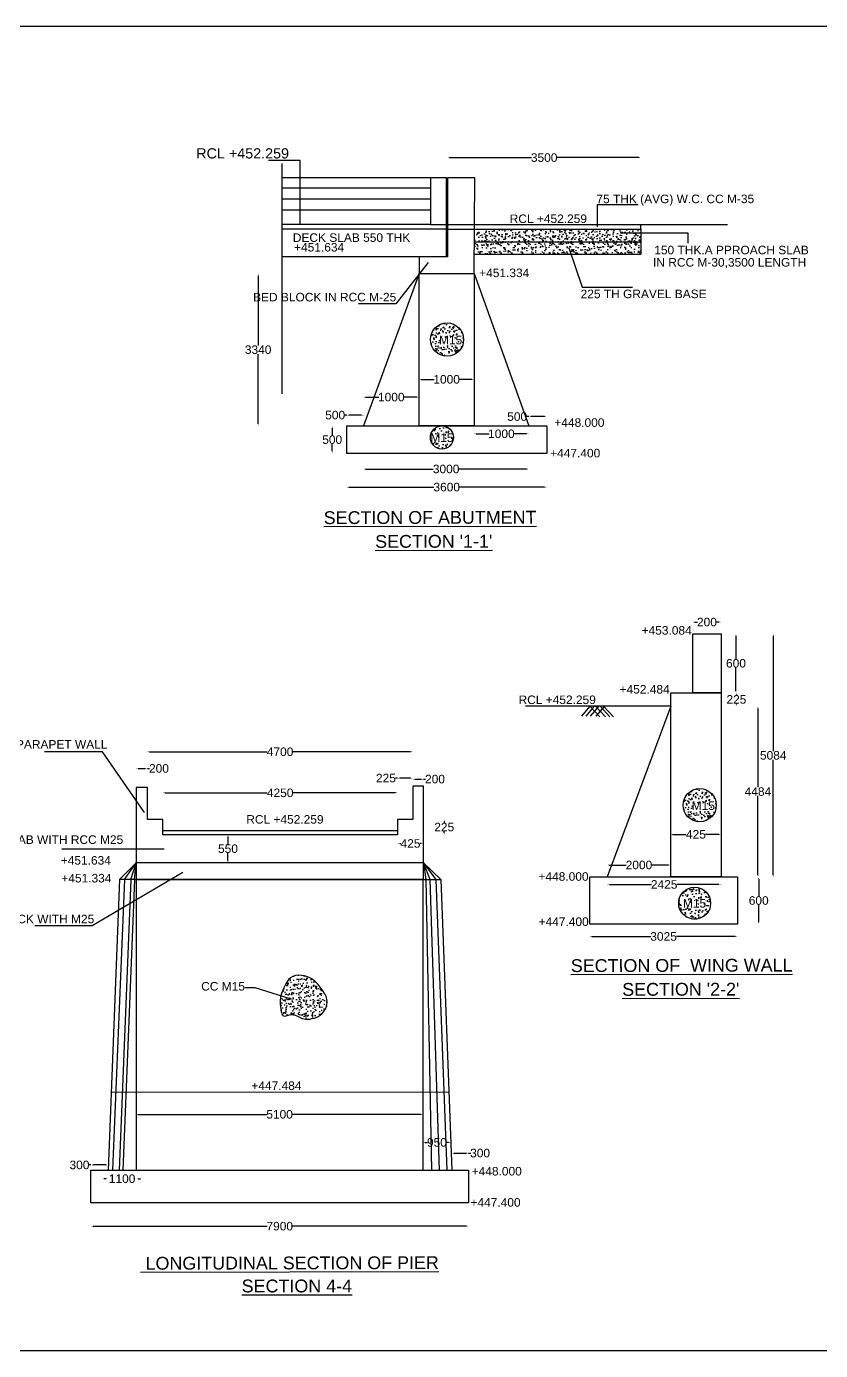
# Model space of a CAD drawing. Header units: inches. Extents: x 356040 to 382049, y -172758 to -157251.
# Drawn here: x 364953 to 374250, y -172758 to -157251 of the extents above; entities that cross this region are included whole.
import ezdxf

# ---------------------------------------------------------------- set-up
doc = ezdxf.new("R2010")
doc.units = ezdxf.units.IN
doc.header["$MEASUREMENT"] = 0
for name, color, linetype in [('DIMENSION', 7, 'Continuous'), ('DRAWING', 7, 'Continuous'), ('TEXT', 7, 'Continuous')]:
    doc.layers.add(name, color=color, linetype=linetype)
doc.styles.get("Standard").update_dxf_attribs({"font": 'arial.ttf'})
doc.dimstyles.new('ST100', dxfattribs={"dimtxt": 100, "dimasz": 25, "dimexe": 0, "dimexo": 300, "dimgap": 0.09, "dimtad": 0, "dimtih": 1, "dimtoh": 1, "dimdec": 0, "dimzin": 0, "dimdsep": 46, "dimtxsty": 'Standard', "dimcen": 0, "dimse1": 1, "dimse2": 1, "dimadec": 0, "dimazin": 0, "dimtfac": 1, "dimtdec": 0, "dimtofl": 0, "dimtmove": 0, "dimatfit": 3, "dimfxl": 2000, "dimtolj": 1, "dimtzin": 0, "dimarcsym": 0})

# ---------------------------------------------------------------- blocks, each defined once
blk = doc.blocks.new('*D50')
at = {"layer": 'Defpoints', "color": 0, "ltscale": 0.4, "transparency": 16777216}
for p in [(372146, -158787), (369882, -159024), (372146, -159569)]:
    blk.add_point(p, dxfattribs=at)
at = {"layer": 'DIMENSION', "color": 0, "lineweight": -2, "ltscale": 0.4, "transparency": 16777216}
for p, q in [((369907, -158787), (370865, -158787)), ((372121, -158787), (371163, -158787))]:
    blk.add_line(p, q, dxfattribs=at)
at = {"layer": 'DIMENSION', "color": 0, "ltscale": 0.4, "transparency": 16777216}
for points in [[(369907, -158783), (369907, -158791), (369882, -158787)], [(372121, -158783), (372121, -158791), (372146, -158787)]]:
    blk.add_solid(points, dxfattribs=at)
at = {"layer": 'DIMENSION', "color": 0, "ltscale": 0.4, "transparency": 16777216, "insert": (371014, -158787), "char_height": 100, "attachment_point": 5}
blk.add_mtext('\\A1;3500', dxfattribs=at)
blk = doc.blocks.new('*D51')
at = {"layer": 'Defpoints', "color": 0, "ltscale": 0.4, "transparency": 16777216}
for p in [(369550, -161384), (370194, -161384), (370194, -161384)]:
    blk.add_point(p, dxfattribs=at)
at = {"layer": 'DIMENSION', "color": 0, "lineweight": -2, "ltscale": 0.4, "transparency": 16777216}
for p, q in [((369574, -161384), (369727, -161384)), ((370168, -161384), (370016, -161384))]:
    blk.add_line(p, q, dxfattribs=at)
at = {"layer": 'DIMENSION', "color": 0, "ltscale": 0.4, "transparency": 16777216}
for points in [[(369574, -161380), (369574, -161388), (369550, -161384)], [(370168, -161380), (370168, -161388), (370194, -161384)]]:
    blk.add_solid(points, dxfattribs=at)
at = {"layer": 'DIMENSION', "color": 0, "ltscale": 0.4, "transparency": 16777216, "insert": (369872, -161384), "char_height": 100, "attachment_point": 5}
blk.add_mtext('\\A1;1000', dxfattribs=at)
blk = doc.blocks.new('*D52')
at = {"layer": 'Defpoints', "color": 0, "ltscale": 0.4, "transparency": 16777216}
for p in [(368898, -161592), (368898, -161930), (369550, -161930)]:
    blk.add_point(p, dxfattribs=at)
at = {"layer": 'DIMENSION', "color": 0, "lineweight": -2, "ltscale": 0.4, "transparency": 16777216}
for p, q in [((368923, -161592), (369079, -161592)), ((369524, -161592), (369368, -161592))]:
    blk.add_line(p, q, dxfattribs=at)
at = {"layer": 'DIMENSION', "color": 0, "ltscale": 0.4, "transparency": 16777216}
for points in [[(368923, -161588), (368923, -161596), (368898, -161592)], [(369524, -161588), (369524, -161596), (369550, -161592)]]:
    blk.add_solid(points, dxfattribs=at)
at = {"layer": 'DIMENSION', "color": 0, "ltscale": 0.4, "transparency": 16777216, "insert": (369224, -161592), "char_height": 100, "attachment_point": 5}
blk.add_mtext('\\A1;1000', dxfattribs=at)
blk = doc.blocks.new('*D53')
at = {"layer": 'Defpoints', "color": 0, "ltscale": 0.4, "transparency": 16777216}
for p in [(370194, -161930), (370833, -161930), (370833, -162022)]:
    blk.add_point(p, dxfattribs=at)
at = {"layer": 'DIMENSION', "color": 0, "lineweight": -2, "ltscale": 0.4, "transparency": 16777216}
for p, q in [((370218, -162022), (370369, -162022)), ((370808, -162022), (370658, -162022))]:
    blk.add_line(p, q, dxfattribs=at)
at = {"layer": 'DIMENSION', "color": 0, "ltscale": 0.4, "transparency": 16777216}
for points in [[(370218, -162017), (370218, -162026), (370194, -162022)], [(370808, -162017), (370808, -162026), (370833, -162022)]]:
    blk.add_solid(points, dxfattribs=at)
at = {"layer": 'DIMENSION', "color": 0, "ltscale": 0.4, "transparency": 16777216, "insert": (370513, -162022), "char_height": 100, "attachment_point": 5}
blk.add_mtext('\\A1;1000', dxfattribs=at)
blk = doc.blocks.new('*D54')
at = {"layer": 'Defpoints', "color": 0, "ltscale": 0.4, "transparency": 16777216}
for p in [(370833, -161820), (370833, -161930), (371044, -161930)]:
    blk.add_point(p, dxfattribs=at)
at = {"layer": 'DIMENSION', "color": 0, "lineweight": -2, "ltscale": 0.4, "transparency": 16777216}
for p, q in [((370833, -161820), (370808, -161820)), ((371018, -161820), (370858, -161820))]:
    blk.add_line(p, q, dxfattribs=at)
at = {"layer": 'DIMENSION', "color": 0, "ltscale": 0.4, "transparency": 16777216}
for points in [[(370858, -161816), (370858, -161824), (370833, -161820)], [(371018, -161816), (371018, -161824), (371044, -161820)]]:
    blk.add_solid(points, dxfattribs=at)
at = {"layer": 'DIMENSION', "color": 0, "ltscale": 0.4, "transparency": 16777216, "insert": (370698, -161820), "char_height": 100, "attachment_point": 5}
blk.add_mtext('\\A1;500', dxfattribs=at)
blk = doc.blocks.new('*D55')
at = {"layer": 'Defpoints', "color": 0, "ltscale": 0.4, "transparency": 16777216}
for p in [(368702, -161930), (368532, -162252), (368702, -162252)]:
    blk.add_point(p, dxfattribs=at)
at = {"layer": 'DIMENSION', "color": 0, "lineweight": -2, "ltscale": 0.4, "transparency": 16777216}
for p, q in [((368532, -161954), (368532, -162039)), ((368532, -162226), (368532, -162142))]:
    blk.add_line(p, q, dxfattribs=at)
at = {"layer": 'DIMENSION', "color": 0, "ltscale": 0.4, "transparency": 16777216}
for points in [[(368528, -161954), (368536, -161954), (368532, -161930)], [(368528, -162226), (368536, -162226), (368532, -162252)]]:
    blk.add_solid(points, dxfattribs=at)
at = {"layer": 'DIMENSION', "color": 0, "ltscale": 0.4, "transparency": 16777216, "insert": (368532, -162090), "char_height": 100, "attachment_point": 5}
blk.add_mtext('\\A1;500', dxfattribs=at)
blk = doc.blocks.new('*D48')
at = {"layer": 'Defpoints', "color": 0, "ltscale": 0.4, "transparency": 16777216}
for p in [(368898, -161930), (370833, -161930), (370833, -162434)]:
    blk.add_point(p, dxfattribs=at)
at = {"layer": 'DIMENSION', "color": 0, "lineweight": -2, "ltscale": 0.4, "transparency": 16777216}
for p, q in [((368923, -162434), (369716, -162434)), ((370808, -162434), (370015, -162434))]:
    blk.add_line(p, q, dxfattribs=at)
at = {"layer": 'DIMENSION', "color": 0, "ltscale": 0.4, "transparency": 16777216}
for points in [[(368923, -162430), (368923, -162439), (368898, -162434)], [(370808, -162430), (370808, -162439), (370833, -162434)]]:
    blk.add_solid(points, dxfattribs=at)
at = {"layer": 'DIMENSION', "color": 0, "ltscale": 0.4, "transparency": 16777216, "insert": (369866, -162434), "char_height": 100, "attachment_point": 5}
blk.add_mtext('\\A1;3000', dxfattribs=at)
blk = doc.blocks.new('*D56')
at = {"layer": 'Defpoints', "color": 0, "ltscale": 0.4, "transparency": 16777216}
for p in [(368702, -162252), (371044, -162252), (371044, -162646)]:
    blk.add_point(p, dxfattribs=at)
at = {"layer": 'DIMENSION', "color": 0, "lineweight": -2, "ltscale": 0.4, "transparency": 16777216}
for p, q in [((368727, -162646), (369724, -162646)), ((371018, -162646), (370022, -162646))]:
    blk.add_line(p, q, dxfattribs=at)
at = {"layer": 'DIMENSION', "color": 0, "ltscale": 0.4, "transparency": 16777216}
for points in [[(368727, -162642), (368727, -162650), (368702, -162646)], [(371018, -162642), (371018, -162650), (371044, -162646)]]:
    blk.add_solid(points, dxfattribs=at)
at = {"layer": 'DIMENSION', "color": 0, "ltscale": 0.4, "transparency": 16777216, "insert": (369873, -162646), "char_height": 100, "attachment_point": 5}
blk.add_mtext('\\A1;3600', dxfattribs=at)
blk = doc.blocks.new('*D57')
at = {"layer": 'Defpoints', "color": 0, "ltscale": 0.4, "transparency": 16777216}
for p in [(368702, -161803), (368702, -161923), (368901, -161923)]:
    blk.add_point(p, dxfattribs=at)
at = {"layer": 'DIMENSION', "color": 0, "lineweight": -2, "ltscale": 0.4, "transparency": 16777216}
for p, q in [((368702, -161803), (368677, -161803)), ((368876, -161803), (368727, -161803))]:
    blk.add_line(p, q, dxfattribs=at)
at = {"layer": 'DIMENSION', "color": 0, "ltscale": 0.4, "transparency": 16777216}
for points in [[(368727, -161799), (368727, -161807), (368702, -161803)], [(368876, -161799), (368876, -161807), (368901, -161803)]]:
    blk.add_solid(points, dxfattribs=at)
at = {"layer": 'DIMENSION', "color": 0, "ltscale": 0.4, "transparency": 16777216, "insert": (368567, -161803), "char_height": 100, "attachment_point": 5}
blk.add_mtext('\\A1;500', dxfattribs=at)
blk = doc.blocks.new('*D49')
at = {"layer": 'Defpoints', "color": 0, "ltscale": 0.4, "transparency": 16777216}
for p in [(367665, -160145), (369555, -160145), (368702, -161930)]:
    blk.add_point(p, dxfattribs=at)
at = {"layer": 'DIMENSION', "color": 0, "lineweight": -2, "ltscale": 0.4, "transparency": 16777216}
for p, q in [((367665, -160170), (367665, -160986)), ((367665, -161904), (367665, -161088))]:
    blk.add_line(p, q, dxfattribs=at)
at = {"layer": 'DIMENSION', "color": 0, "ltscale": 0.4, "transparency": 16777216}
for points in [[(367661, -160170), (367669, -160170), (367665, -160145)], [(367661, -161904), (367669, -161904), (367665, -161930)]]:
    blk.add_solid(points, dxfattribs=at)
at = {"layer": 'DIMENSION', "color": 0, "ltscale": 0.4, "transparency": 16777216, "insert": (367665, -161037), "char_height": 100, "attachment_point": 5}
blk.add_mtext('\\A1;3340', dxfattribs=at)
blk = doc.blocks.new('*D66')
at = {"layer": 'Defpoints', "color": 0, "ltscale": 0.4, "transparency": 16777216}
for p in [(366368, -165941), (366237, -166163), (366368, -166163)]:
    blk.add_point(p, dxfattribs=at)
at = {"layer": 'DIMENSION', "color": 0, "lineweight": -2, "ltscale": 0.4, "transparency": 16777216}
for p, q in [((366262, -165941), (366343, -165941)), ((366368, -165941), (366393, -165941))]:
    blk.add_line(p, q, dxfattribs=at)
at = {"layer": 'DIMENSION', "color": 0, "ltscale": 0.4, "transparency": 16777216}
for points in [[(366262, -165937), (366262, -165945), (366237, -165941)], [(366343, -165937), (366343, -165945), (366368, -165941)]]:
    blk.add_solid(points, dxfattribs=at)
at = {"layer": 'DIMENSION', "color": 0, "ltscale": 0.4, "transparency": 16777216, "insert": (366504, -165941), "char_height": 100, "attachment_point": 5}
blk.add_mtext('\\A1;200', dxfattribs=at)
blk = doc.blocks.new('*D67')
at = {"layer": 'Defpoints', "color": 0, "ltscale": 0.4, "transparency": 16777216}
for p in [(369298, -166227), (366548, -166540), (369298, -166537)]:
    blk.add_point(p, dxfattribs=at)
at = {"layer": 'DIMENSION', "color": 0, "lineweight": -2, "ltscale": 0.4, "transparency": 16777216}
for p, q in [((366573, -166227), (367771, -166227)), ((369273, -166227), (368074, -166227))]:
    blk.add_line(p, q, dxfattribs=at)
at = {"layer": 'DIMENSION', "color": 0, "ltscale": 0.4, "transparency": 16777216}
for points in [[(366573, -166223), (366573, -166231), (366548, -166227)], [(369273, -166223), (369273, -166231), (369298, -166227)]]:
    blk.add_solid(points, dxfattribs=at)
at = {"layer": 'DIMENSION', "color": 0, "ltscale": 0.4, "transparency": 16777216, "insert": (367923, -166227), "char_height": 100, "attachment_point": 5}
blk.add_mtext('\\A1;4250', dxfattribs=at)
blk = doc.blocks.new('*D68')
at = {"layer": 'Defpoints', "color": 0, "ltscale": 0.4, "transparency": 16777216}
for p in [(369475, -165746), (366368, -166163), (369475, -166163)]:
    blk.add_point(p, dxfattribs=at)
at = {"layer": 'DIMENSION', "color": 0, "lineweight": -2, "ltscale": 0.4, "transparency": 16777216}
for p, q in [((366393, -165746), (367770, -165746)), ((369450, -165746), (368073, -165746))]:
    blk.add_line(p, q, dxfattribs=at)
at = {"layer": 'DIMENSION', "color": 0, "ltscale": 0.4, "transparency": 16777216}
for points in [[(366393, -165742), (366393, -165751), (366368, -165746)], [(369450, -165742), (369450, -165751), (369475, -165746)]]:
    blk.add_solid(points, dxfattribs=at)
at = {"layer": 'DIMENSION', "color": 0, "ltscale": 0.4, "transparency": 16777216, "insert": (367922, -165746), "char_height": 100, "attachment_point": 5}
blk.add_mtext('\\A1;4700', dxfattribs=at)
blk = doc.blocks.new('*D69')
at = {"layer": 'Defpoints', "color": 0, "ltscale": 0.4, "transparency": 16777216}
for p in [(369298, -166054), (369298, -166227), (369475, -166218)]:
    blk.add_point(p, dxfattribs=at)
at = {"layer": 'DIMENSION', "color": 0, "lineweight": -2, "ltscale": 0.4, "transparency": 16777216}
for p, q in [((369298, -166054), (369273, -166054)), ((369450, -166054), (369323, -166054))]:
    blk.add_line(p, q, dxfattribs=at)
at = {"layer": 'DIMENSION', "color": 0, "ltscale": 0.4, "transparency": 16777216}
for points in [[(369323, -166050), (369323, -166058), (369298, -166054)], [(369450, -166050), (369450, -166058), (369475, -166054)]]:
    blk.add_solid(points, dxfattribs=at)
at = {"layer": 'DIMENSION', "color": 0, "ltscale": 0.4, "transparency": 16777216, "insert": (369161, -166054), "char_height": 100, "attachment_point": 5}
blk.add_mtext('\\A1;225', dxfattribs=at)
blk = doc.blocks.new('*D70')
at = {"layer": 'Defpoints', "color": 0, "ltscale": 0.4, "transparency": 16777216}
for p in [(369600, -166066), (369475, -166148), (369600, -166148)]:
    blk.add_point(p, dxfattribs=at)
at = {"layer": 'DIMENSION', "color": 0, "lineweight": -2, "ltscale": 0.4, "transparency": 16777216}
for p, q in [((369500, -166066), (369575, -166066)), ((369600, -166066), (369625, -166066))]:
    blk.add_line(p, q, dxfattribs=at)
at = {"layer": 'DIMENSION', "color": 0, "ltscale": 0.4, "transparency": 16777216}
for points in [[(369500, -166062), (369500, -166071), (369475, -166066)], [(369575, -166062), (369575, -166071), (369600, -166066)]]:
    blk.add_solid(points, dxfattribs=at)
at = {"layer": 'DIMENSION', "color": 0, "ltscale": 0.4, "transparency": 16777216, "insert": (369736, -166066), "char_height": 100, "attachment_point": 5}
blk.add_mtext('\\A1;200', dxfattribs=at)
blk = doc.blocks.new('*D71')
at = {"layer": 'Defpoints', "color": 0, "ltscale": 0.4, "transparency": 16777216}
for p in [(369298, -166718), (369600, -166718), (369600, -166820)]:
    blk.add_point(p, dxfattribs=at)
at = {"layer": 'DIMENSION', "color": 0, "lineweight": -2, "ltscale": 0.4, "transparency": 16777216}
for p, q in [((369323, -166820), (369336, -166820)), ((369575, -166820), (369562, -166820))]:
    blk.add_line(p, q, dxfattribs=at)
at = {"layer": 'DIMENSION', "color": 0, "ltscale": 0.4, "transparency": 16777216}
for points in [[(369323, -166816), (369323, -166824), (369298, -166820)], [(369575, -166816), (369575, -166824), (369600, -166820)]]:
    blk.add_solid(points, dxfattribs=at)
at = {"layer": 'DIMENSION', "color": 0, "ltscale": 0.4, "transparency": 16777216, "insert": (369449, -166820), "char_height": 100, "attachment_point": 5}
blk.add_mtext('\\A1;425', dxfattribs=at)
blk = doc.blocks.new('*D65')
at = {"layer": 'Defpoints', "color": 0, "ltscale": 0.4, "transparency": 16777216}
for p in [(369298, -166537), (369298, -166718), (369844, -166718)]:
    blk.add_point(p, dxfattribs=at)
at = {"layer": 'DIMENSION', "color": 0, "lineweight": -2, "ltscale": 0.4, "transparency": 16777216}
for p, q in [((369844, -166562), (369844, -166577)), ((369844, -166693), (369844, -166679))]:
    blk.add_line(p, q, dxfattribs=at)
at = {"layer": 'DIMENSION', "color": 0, "ltscale": 0.4, "transparency": 16777216}
for points in [[(369840, -166562), (369848, -166562), (369844, -166537)], [(369840, -166693), (369848, -166693), (369844, -166718)]]:
    blk.add_solid(points, dxfattribs=at)
at = {"layer": 'DIMENSION', "color": 0, "ltscale": 0.4, "transparency": 16777216, "insert": (369844, -166628), "char_height": 100, "attachment_point": 5}
blk.add_mtext('\\A1;225', dxfattribs=at)
blk = doc.blocks.new('*D72')
at = {"layer": 'Defpoints', "color": 0, "ltscale": 0.4, "transparency": 16777216}
for p in [(367312, -166718), (367312, -167045), (367312, -167045)]:
    blk.add_point(p, dxfattribs=at)
at = {"layer": 'DIMENSION', "color": 0, "lineweight": -2, "ltscale": 0.4, "transparency": 16777216}
for p, q in [((367312, -166743), (367312, -166830)), ((367312, -167020), (367312, -166933))]:
    blk.add_line(p, q, dxfattribs=at)
at = {"layer": 'DIMENSION', "color": 0, "ltscale": 0.4, "transparency": 16777216}
for points in [[(367307, -166743), (367316, -166743), (367312, -166718)], [(367307, -167020), (367316, -167020), (367312, -167045)]]:
    blk.add_solid(points, dxfattribs=at)
at = {"layer": 'DIMENSION', "color": 0, "ltscale": 0.4, "transparency": 16777216, "insert": (367312, -166881), "char_height": 100, "attachment_point": 5}
blk.add_mtext('\\A1;550', dxfattribs=at)
blk = doc.blocks.new('*D73')
at = {"layer": 'Defpoints', "color": 0, "ltscale": 0.4, "transparency": 16777216}
for p in [(366237, -169992), (366237, -169992), (369595, -169992)]:
    blk.add_point(p, dxfattribs=at)
at = {"layer": 'DIMENSION', "color": 0, "lineweight": -2, "ltscale": 0.4, "transparency": 16777216}
for p, q in [((366262, -169992), (367767, -169992)), ((369570, -169992), (368065, -169992))]:
    blk.add_line(p, q, dxfattribs=at)
at = {"layer": 'DIMENSION', "color": 0, "ltscale": 0.4, "transparency": 16777216}
for points in [[(366262, -169988), (366262, -169997), (366237, -169992)], [(369570, -169988), (369570, -169997), (369595, -169992)]]:
    blk.add_solid(points, dxfattribs=at)
at = {"layer": 'DIMENSION', "color": 0, "ltscale": 0.4, "transparency": 16777216, "insert": (367916, -169992), "char_height": 100, "attachment_point": 5}
blk.add_mtext('\\A1;5100', dxfattribs=at)
blk = doc.blocks.new('*D74')
at = {"layer": 'Defpoints', "color": 0, "ltscale": 0.4, "transparency": 16777216}
for p in [(369595, -170328), (369920, -170316), (369920, -170321)]:
    blk.add_point(p, dxfattribs=at)
at = {"layer": 'DIMENSION', "color": 0, "lineweight": -2, "ltscale": 0.4, "transparency": 16777216}
for p, q in [((369620, -170321), (369647, -170321)), ((369895, -170321), (369868, -170321))]:
    blk.add_line(p, q, dxfattribs=at)
at = {"layer": 'DIMENSION', "color": 0, "ltscale": 0.4, "transparency": 16777216}
for points in [[(369620, -170316), (369620, -170325), (369595, -170321)], [(369895, -170316), (369895, -170325), (369920, -170321)]]:
    blk.add_solid(points, dxfattribs=at)
at = {"layer": 'DIMENSION', "color": 0, "ltscale": 0.4, "transparency": 16777216, "insert": (369758, -170321), "char_height": 100, "attachment_point": 5}
blk.add_mtext('\\A1;950', dxfattribs=at)
blk = doc.blocks.new('*D75')
at = {"layer": 'Defpoints', "color": 0, "ltscale": 0.4, "transparency": 16777216}
for p in [(370129, -170446), (369933, -170645), (370129, -170645)]:
    blk.add_point(p, dxfattribs=at)
at = {"layer": 'DIMENSION', "color": 0, "lineweight": -2, "ltscale": 0.4, "transparency": 16777216}
for p, q in [((369958, -170446), (370104, -170446)), ((370129, -170446), (370154, -170446))]:
    blk.add_line(p, q, dxfattribs=at)
at = {"layer": 'DIMENSION', "color": 0, "ltscale": 0.4, "transparency": 16777216}
for points in [[(369958, -170442), (369958, -170451), (369933, -170446)], [(370104, -170442), (370104, -170451), (370129, -170446)]]:
    blk.add_solid(points, dxfattribs=at)
at = {"layer": 'DIMENSION', "color": 0, "ltscale": 0.4, "transparency": 16777216, "insert": (370264, -170446), "char_height": 100, "attachment_point": 5}
blk.add_mtext('\\A1;300', dxfattribs=at)
blk = doc.blocks.new('*D76')
at = {"layer": 'Defpoints', "color": 0, "ltscale": 0.4, "transparency": 16777216}
for p in [(365708, -170585), (365708, -170645), (365908, -170645)]:
    blk.add_point(p, dxfattribs=at)
at = {"layer": 'DIMENSION', "color": 0, "lineweight": -2, "ltscale": 0.4, "transparency": 16777216}
for p, q in [((365708, -170585), (365683, -170585)), ((365883, -170585), (365733, -170585))]:
    blk.add_line(p, q, dxfattribs=at)
at = {"layer": 'DIMENSION', "color": 0, "ltscale": 0.4, "transparency": 16777216}
for points in [[(365733, -170581), (365733, -170590), (365708, -170585)], [(365883, -170581), (365883, -170590), (365908, -170585)]]:
    blk.add_solid(points, dxfattribs=at)
at = {"layer": 'DIMENSION', "color": 0, "ltscale": 0.4, "transparency": 16777216, "insert": (365573, -170585), "char_height": 100, "attachment_point": 5}
blk.add_mtext('\\A1;300', dxfattribs=at)
blk = doc.blocks.new('*D77')
at = {"layer": 'Defpoints', "color": 0, "ltscale": 0.4, "transparency": 16777216}
for p in [(365908, -170645), (366237, -170645), (366237, -170746)]:
    blk.add_point(p, dxfattribs=at)
at = {"layer": 'DIMENSION', "color": 0, "lineweight": -2, "ltscale": 0.4, "transparency": 16777216}
for p, q in [((365883, -170746), (365858, -170746)), ((366262, -170746), (366287, -170746))]:
    blk.add_line(p, q, dxfattribs=at)
at = {"layer": 'DIMENSION', "color": 0, "ltscale": 0.4, "transparency": 16777216}
for points in [[(365883, -170742), (365883, -170750), (365908, -170746)], [(366262, -170742), (366262, -170750), (366237, -170746)]]:
    blk.add_solid(points, dxfattribs=at)
at = {"layer": 'DIMENSION', "color": 0, "ltscale": 0.4, "transparency": 16777216, "insert": (366072, -170746), "char_height": 100, "attachment_point": 5}
blk.add_mtext('\\A1;1100', dxfattribs=at)
blk = doc.blocks.new('*D78')
at = {"layer": 'Defpoints', "color": 0, "ltscale": 0.4, "transparency": 16777216}
for p in [(365708, -171028), (370129, -171028), (370129, -171302)]:
    blk.add_point(p, dxfattribs=at)
at = {"layer": 'DIMENSION', "color": 0, "lineweight": -2, "ltscale": 0.4, "transparency": 16777216}
for p, q in [((365733, -171302), (367770, -171302)), ((370104, -171302), (368067, -171302))]:
    blk.add_line(p, q, dxfattribs=at)
at = {"layer": 'DIMENSION', "color": 0, "ltscale": 0.4, "transparency": 16777216}
for points in [[(365733, -171298), (365733, -171306), (365708, -171302)], [(370104, -171298), (370104, -171306), (370129, -171302)]]:
    blk.add_solid(points, dxfattribs=at)
at = {"layer": 'DIMENSION', "color": 0, "ltscale": 0.4, "transparency": 16777216, "insert": (367918, -171302), "char_height": 100, "attachment_point": 5}
blk.add_mtext('\\A1;7900', dxfattribs=at)
blk = doc.blocks.new('*D79')
at = {"layer": 'Defpoints', "color": 0, "ltscale": 0.4, "transparency": 16777216}
for p in [(372753, -164365), (373086, -164227), (373086, -164365)]:
    blk.add_point(p, dxfattribs=at)
at = {"layer": 'DIMENSION', "color": 0, "lineweight": -2, "ltscale": 0.4, "transparency": 16777216}
for p, q in [((372778, -164227), (372808, -164227)), ((373061, -164227), (373031, -164227))]:
    blk.add_line(p, q, dxfattribs=at)
at = {"layer": 'DIMENSION', "color": 0, "ltscale": 0.4, "transparency": 16777216}
for points in [[(372778, -164222), (372778, -164231), (372753, -164227)], [(373061, -164222), (373061, -164231), (373086, -164227)]]:
    blk.add_solid(points, dxfattribs=at)
at = {"layer": 'DIMENSION', "color": 0, "ltscale": 0.4, "transparency": 16777216, "insert": (372920, -164227), "char_height": 100, "attachment_point": 5}
blk.add_mtext('\\A1;200', dxfattribs=at)
blk = doc.blocks.new('*D80')
at = {"layer": 'Defpoints', "color": 0, "ltscale": 0.4, "transparency": 16777216}
for p in [(373086, -165055), (372495, -165212), (373265, -165212)]:
    blk.add_point(p, dxfattribs=at)
at = {"layer": 'DIMENSION', "color": 0, "lineweight": -2, "ltscale": 0.4, "transparency": 16777216}
for p, q in [((373265, -165080), (373265, -165082)), ((373265, -165187), (373265, -165184))]:
    blk.add_line(p, q, dxfattribs=at)
at = {"layer": 'DIMENSION', "color": 0, "ltscale": 0.4, "transparency": 16777216}
for points in [[(373261, -165080), (373269, -165080), (373265, -165055)], [(373261, -165187), (373269, -165187), (373265, -165212)]]:
    blk.add_solid(points, dxfattribs=at)
at = {"layer": 'DIMENSION', "color": 0, "ltscale": 0.4, "transparency": 16777216, "insert": (373265, -165133), "char_height": 100, "attachment_point": 5}
blk.add_mtext('\\A1;225', dxfattribs=at)
blk = doc.blocks.new('*D81')
at = {"layer": 'Defpoints', "color": 0, "ltscale": 0.4, "transparency": 16777216}
for p in [(372495, -165212), (372495, -167212), (373517, -167212)]:
    blk.add_point(p, dxfattribs=at)
at = {"layer": 'DIMENSION', "color": 0, "lineweight": -2, "ltscale": 0.4, "transparency": 16777216}
for p, q in [((373517, -165237), (373517, -166161)), ((373517, -167187), (373517, -166263))]:
    blk.add_line(p, q, dxfattribs=at)
at = {"layer": 'DIMENSION', "color": 0, "ltscale": 0.4, "transparency": 16777216}
for points in [[(373513, -165237), (373521, -165237), (373517, -165212)], [(373513, -167187), (373521, -167187), (373517, -167212)]]:
    blk.add_solid(points, dxfattribs=at)
at = {"layer": 'DIMENSION', "color": 0, "ltscale": 0.4, "transparency": 16777216, "insert": (373517, -166212), "char_height": 100, "attachment_point": 5}
blk.add_mtext('\\A1;4484', dxfattribs=at)
blk = doc.blocks.new('*D82')
at = {"layer": 'Defpoints', "color": 0, "ltscale": 0.4, "transparency": 16777216}
for p in [(373277, -167212), (373277, -167764), (373526, -167764)]:
    blk.add_point(p, dxfattribs=at)
at = {"layer": 'DIMENSION', "color": 0, "lineweight": -2, "ltscale": 0.4, "transparency": 16777216}
for p, q in [((373526, -167237), (373526, -167437)), ((373526, -167738), (373526, -167539))]:
    blk.add_line(p, q, dxfattribs=at)
at = {"layer": 'DIMENSION', "color": 0, "ltscale": 0.4, "transparency": 16777216}
for points in [[(373521, -167237), (373530, -167237), (373526, -167212)], [(373521, -167738), (373530, -167738), (373526, -167764)]]:
    blk.add_solid(points, dxfattribs=at)
at = {"layer": 'DIMENSION', "color": 0, "ltscale": 0.4, "transparency": 16777216, "insert": (373526, -167488), "char_height": 100, "attachment_point": 5}
blk.add_mtext('\\A1;600', dxfattribs=at)
blk = doc.blocks.new('*D83')
at = {"layer": 'Defpoints', "color": 0, "ltscale": 0.4, "transparency": 16777216}
for p in [(371752, -167212), (373086, -167212), (373086, -167300)]:
    blk.add_point(p, dxfattribs=at)
at = {"layer": 'DIMENSION', "color": 0, "lineweight": -2, "ltscale": 0.4, "transparency": 16777216}
for p, q in [((371777, -167300), (372269, -167300)), ((373061, -167300), (372570, -167300))]:
    blk.add_line(p, q, dxfattribs=at)
at = {"layer": 'DIMENSION', "color": 0, "ltscale": 0.4, "transparency": 16777216}
for points in [[(371777, -167296), (371777, -167304), (371752, -167300)], [(373061, -167296), (373061, -167304), (373086, -167300)]]:
    blk.add_solid(points, dxfattribs=at)
at = {"layer": 'DIMENSION', "color": 0, "ltscale": 0.4, "transparency": 16777216, "insert": (372419, -167300), "char_height": 100, "attachment_point": 5}
blk.add_mtext('\\A1;2425', dxfattribs=at)
blk = doc.blocks.new('*D85')
at = {"layer": 'Defpoints', "color": 0, "ltscale": 0.4, "transparency": 16777216}
for p in [(371548, -167764), (373277, -167764), (373277, -167909)]:
    blk.add_point(p, dxfattribs=at)
at = {"layer": 'DIMENSION', "color": 0, "lineweight": -2, "ltscale": 0.4, "transparency": 16777216}
for p, q in [((371572, -167909), (372262, -167909)), ((373252, -167909), (372562, -167909))]:
    blk.add_line(p, q, dxfattribs=at)
at = {"layer": 'DIMENSION', "color": 0, "ltscale": 0.4, "transparency": 16777216}
for points in [[(371572, -167904), (371572, -167913), (371548, -167909)], [(373252, -167904), (373252, -167913), (373277, -167909)]]:
    blk.add_solid(points, dxfattribs=at)
at = {"layer": 'DIMENSION', "color": 0, "ltscale": 0.4, "transparency": 16777216, "insert": (372412, -167909), "char_height": 100, "attachment_point": 5}
blk.add_mtext('\\A1;3025', dxfattribs=at)
blk = doc.blocks.new('*D86')
at = {"layer": 'Defpoints', "color": 0, "ltscale": 0.4, "transparency": 16777216}
for p in [(372495, -167072), (371752, -167212), (372495, -167212)]:
    blk.add_point(p, dxfattribs=at)
at = {"layer": 'DIMENSION', "color": 0, "lineweight": -2, "ltscale": 0.4, "transparency": 16777216}
for p, q in [((371777, -167072), (371974, -167072)), ((372470, -167072), (372274, -167072))]:
    blk.add_line(p, q, dxfattribs=at)
at = {"layer": 'DIMENSION', "color": 0, "ltscale": 0.4, "transparency": 16777216}
for points in [[(371777, -167068), (371777, -167076), (371752, -167072)], [(372470, -167068), (372470, -167076), (372495, -167072)]]:
    blk.add_solid(points, dxfattribs=at)
at = {"layer": 'DIMENSION', "color": 0, "ltscale": 0.4, "transparency": 16777216, "insert": (372124, -167072), "char_height": 100, "attachment_point": 5}
blk.add_mtext('\\A1;2000', dxfattribs=at)
blk = doc.blocks.new('*D84')
at = {"layer": 'Defpoints', "color": 0, "ltscale": 0.4, "transparency": 16777216}
for p in [(372495, -166713), (373086, -166713), (373086, -166713)]:
    blk.add_point(p, dxfattribs=at)
at = {"layer": 'DIMENSION', "color": 0, "lineweight": -2, "ltscale": 0.4, "transparency": 16777216}
for p, q in [((372520, -166713), (372678, -166713)), ((373061, -166713), (372904, -166713))]:
    blk.add_line(p, q, dxfattribs=at)
at = {"layer": 'DIMENSION', "color": 0, "ltscale": 0.4, "transparency": 16777216}
for points in [[(372520, -166709), (372520, -166717), (372495, -166713)], [(373061, -166709), (373061, -166717), (373086, -166713)]]:
    blk.add_solid(points, dxfattribs=at)
at = {"layer": 'DIMENSION', "color": 0, "ltscale": 0.4, "transparency": 16777216, "insert": (372791, -166713), "char_height": 100, "attachment_point": 5}
blk.add_mtext('\\A1;425', dxfattribs=at)
blk = doc.blocks.new('*D87')
at = {"layer": 'Defpoints', "color": 0, "ltscale": 0.4, "transparency": 16777216}
for p in [(373086, -164365), (373260, -164365), (373086, -165055)]:
    blk.add_point(p, dxfattribs=at)
at = {"layer": 'DRAWING', "color": 0, "lineweight": -2, "ltscale": 0.4, "transparency": 16777216}
for p, q in [((373260, -164390), (373260, -164659)), ((373260, -165030), (373260, -164761))]:
    blk.add_line(p, q, dxfattribs=at)
at = {"layer": 'DRAWING', "color": 0, "ltscale": 0.4, "transparency": 16777216}
for points in [[(373255, -164390), (373264, -164390), (373260, -164365)], [(373255, -165030), (373264, -165030), (373260, -165055)]]:
    blk.add_solid(points, dxfattribs=at)
at = {"layer": 'DRAWING', "color": 0, "ltscale": 0.4, "transparency": 16777216, "insert": (373260, -164710), "char_height": 100, "attachment_point": 5}
blk.add_mtext('\\A1;600', dxfattribs=at)
blk = doc.blocks.new('*D88')
at = {"layer": 'Defpoints', "color": 0, "ltscale": 0.4, "transparency": 16777216}
for p in [(373086, -164365), (373086, -167212), (373696, -167212)]:
    blk.add_point(p, dxfattribs=at)
at = {"layer": 'DRAWING', "color": 0, "lineweight": -2, "ltscale": 0.4, "transparency": 16777216}
for p, q in [((373696, -164390), (373696, -165737)), ((373696, -167187), (373696, -165839))]:
    blk.add_line(p, q, dxfattribs=at)
at = {"layer": 'DRAWING', "color": 0, "ltscale": 0.4, "transparency": 16777216}
for points in [[(373692, -164390), (373701, -164390), (373696, -164365)], [(373692, -167187), (373701, -167187), (373696, -167212)]]:
    blk.add_solid(points, dxfattribs=at)
at = {"layer": 'DRAWING', "color": 0, "ltscale": 0.4, "transparency": 16777216, "insert": (373696, -165788), "char_height": 100, "attachment_point": 5}
blk.add_mtext('\\A1;5084', dxfattribs=at)

msp = doc.modelspace()

# ---------------------------------------------------------------- hatches: boundary and pattern name
at = {"layer": 'DRAWING', "ltscale": 0.4}
h = msp.add_hatch(dxfattribs=at)
h.set_pattern_fill('AR-CONC', color=256, scale=15.420849, angle=0.1412, style=0)
h.set_pattern_definition([(50.141203, (29299.5, 45), (110.631124, -9.404295), [11.565637, -127.222006]), (355.141203, (29299.5, 45), (-21.682432, 115.94133), [9.25251, -101.777605]), (100.592603, (29308.72, 44.22), (88.948774, 106.536966), [9.82928, -108.122068]), (46.325403, (29299.42, 75.84), (164.640037, -25.118766), [17.348455, -190.83301]), (96.776803, (29313.14, 73.75), (143.762285, 150.572), [14.74392, -162.183076]), (351.325403, (29299.42, 75.84), (143.76217, 150.57211), [13.878764, -152.66641]), (21.141203, (29314.86, 68.17), (92.200868, -61.860215), [11.565637, -127.222006]), (326.141203, (29314.86, 68.17), (37.24559, 111.916425), [9.25251, -101.777605]), (71.592603, (29322.55, 63.01), (129.446497, 50.05611), [9.82928, -108.122068]), (37.641203, (29299.5, 45), (1.7486343, 51.3395247), [0, -100.543937, 0, -103.31969, 0, -102.163126]), (7.641203, (29299.5, 45), (40.417541, 60.921428), [0, -58.907644, 0, -98.23081, 0, -38.937644]), (327.641203, (29265.11, 44.915), (82.328275, -3.2752683), [0, -38.552123, 0, -120.282624, 0, -159.60579]), (317.641203, (29249.69, 44.88), (89.893943, 15.658626), [0, -50.11776, 0, -79.879999, 0, -113.343242])])
h.paths.add_polyline_path([(372146, -159625), (370196.7, -159625), (370195.8, -159774), (372146, -159774)])
h = msp.add_hatch(dxfattribs=at)
h.set_pattern_fill('AR-SAND', color=256, scale=40, style=0)
h.set_pattern_definition([(37.5, (29299.5, 45), (-2.519734, 77.072951), [0, -60.8, 0, -68, 0, -65]), (7.5, (29299.5, 45), (70.791068, 112.885843), [0, -32.8, 0, -54.8, 0, -21]), (327.5, (29250.3, 45), (124.565674, 0.226362), [0, -20, 0, -72, 0, -94]), (317.5, (29250.3, 45), (120.245064, 35.107023), [0, -10, 0, -47.2, 0, -54])])
h.paths.add_polyline_path([(372146, -159774), (370195.8, -159774), (370194.9, -159919), (372146, -159919)])
h = msp.add_hatch(dxfattribs=at)
h.set_pattern_fill('AR-CONC', color=256, scale=15.420849, angle=0.1412, style=0)
h.set_pattern_definition([(50.141203, (26039.29, 5594.33), (110.631124, -9.404295), [11.565637, -127.222006]), (355.141203, (26039.29, 5594.33), (-21.682432, 115.94133), [9.25251, -101.777605]), (100.592603, (26048.51, 5593.54), (88.948774, 106.536966), [9.82928, -108.122068]), (46.325403, (26039.21, 5625.17), (164.640037, -25.118766), [17.348455, -190.83301]), (96.776803, (26052.93, 5623.07), (143.762285, 150.572), [14.74392, -162.183076]), (351.325403, (26039.21, 5625.17), (143.76217, 150.57211), [13.878764, -152.66641]), (21.141203, (26054.65, 5617.495), (92.200868, -61.860215), [11.565637, -127.222006]), (326.141203, (26054.65, 5617.5), (37.24559, 111.916425), [9.25251, -101.777605]), (71.592603, (26062.34, 5612.34), (129.446497, 50.05611), [9.82928, -108.122068]), (37.641203, (26039.288, 5594.326), (1.7486343, 51.3395247), [0, -100.543937, 0, -103.31969, 0, -102.163126]), (7.641203, (26039.29, 5594.326), (40.417541, 60.921428), [0, -58.907644, 0, -98.23081, 0, -38.937644]), (327.641203, (26004.9, 5594.24), (82.328275, -3.2752683), [0, -38.552123, 0, -120.282624, 0, -159.60579]), (317.641203, (25989.48, 5594.2), (89.893943, 15.658626), [0, -50.11776, 0, -79.879999, 0, -113.343242])])
h.paths.add_polyline_path([(369682.2, -160917.8, 1), (370071.2, -160917.8, 1)])
h.paths.add_polyline_path([(369682.2, -162064.5, 1), (369952.8, -162064.5, 1)])
h.paths.add_polyline_path([(369757.8, -160848.6), (370063.6, -160848.6), (370063.6, -161000.7), (369757.8, -161000.7)], flags=24)
h.paths.add_polyline_path([(369655.3, -161992.2), (369961.1, -161992.2), (369961.1, -162144.3), (369655.3, -162144.3)], flags=9)
h = msp.add_hatch(dxfattribs=at)
h.set_pattern_fill('AR-CONC', color=256, scale=15.420849, angle=0.1412, style=0)
h.set_pattern_definition([(50.141203, (28997.51, 140.48), (110.631124, -9.404295), [11.565637, -127.222006]), (355.141203, (28997.51, 140.48), (-21.682432, 115.94133), [9.25251, -101.777605]), (100.592603, (29006.73, 139.7), (88.948774, 106.536966), [9.82928, -108.122068]), (46.325403, (28997.44, 171.32), (164.640037, -25.118766), [17.348455, -190.83301]), (96.776803, (29011.16, 169.23), (143.762285, 150.572), [14.74392, -162.183076]), (351.325403, (28997.44, 171.32), (143.76217, 150.57211), [13.878764, -152.66641]), (21.141203, (29012.88, 163.65), (92.200868, -61.860215), [11.565637, -127.222006]), (326.141203, (29012.88, 163.65), (37.24559, 111.916425), [9.25251, -101.777605]), (71.592603, (29020.56, 158.49), (129.446497, 50.05611), [9.82928, -108.122068]), (37.641203, (28997.514, 140.48), (1.7486343, 51.3395247), [0, -100.543937, 0, -103.31969, 0, -102.163126]), (7.641203, (28997.514, 140.48), (40.417541, 60.921428), [0, -58.907644, 0, -98.23081, 0, -38.937644]), (327.641203, (28963.126, 140.394), (82.328275, -3.2752683), [0, -38.552123, 0, -120.282624, 0, -159.60579]), (317.641203, (28947.705, 140.356), (89.893943, 15.658626), [0, -50.11776, 0, -79.879999, 0, -113.343242])])
h.paths.add_polyline_path([(372640.4, -166371.6, 1), (373029.5, -166371.6, 1)])
h.paths.add_polyline_path([(372588.7, -167518.3, 1), (372962.8, -167518.3, 1)])
h.paths.add_polyline_path([(372716, -166302.4), (373021.8, -166302.4), (373021.8, -166454.5), (372716, -166454.5)], flags=24)
h.paths.add_polyline_path([(372613.5, -167446), (372919.3, -167446), (372919.3, -167598.1), (372613.5, -167598.1)], flags=24)
h = msp.add_hatch(dxfattribs=at)
h.set_pattern_fill('AR-CONC', color=256, scale=15.420849, angle=0.1412, style=0)
h.set_pattern_definition([(50.141203, (-1973596.26, 1053357.43), (110.631124, -9.404295), [11.565637, -127.2220063]), (355.141203, (-1973596.26, 1053357.43), (-21.682432, 115.9413316), [9.2525095, -101.777605]), (100.592603, (-1973587.04, 1053356.64), (88.948774, 106.5369663), [9.8292786, -108.122068]), (46.325403, (-1973596.33, 1053388.27), (164.640037, -25.118766), [17.348455, -190.833009]), (96.776803, (-1973582.61, 1053386.17), (143.762285, 150.572001), [14.743918, -162.183076]), (351.325403, (-1973596.33, 1053388.27), (143.762168, 150.572114), [13.878764, -152.666408]), (21.141203, (-1973580.89, 1053380.6), (92.2008684, -61.860215), [11.565637, -127.2220063]), (326.141203, (-1973580.89, 1053380.6), (37.2455905, 111.916425), [9.2525095, -101.777605]), (71.592603, (-1973573.21, 1053375.44), (129.446497, 50.056109), [9.8292786, -108.122068]), (37.641203, (-1973596.256, 1053357.427), (1.74863426, 51.3395247), [0, -100.543937, 0, -103.31969, 0, -102.1631262]), (7.641203, (-1973596.256, 1053357.427), (40.4175413, 60.9214278), [0, -58.9076441, 0, -98.2308097, 0, -38.9376443]), (327.641203, (-1973630.645, 1053357.34), (82.3282749, -3.2752683), [0, -38.5521231, 0, -120.2826241, 0, -159.6057897]), (317.641203, (-1973646.065, 1053357.304), (89.893943, 15.6586256), [0, -50.11776, 0, -79.879999, 0, -113.343242])])
edge = h.paths.add_edge_path()
edge.add_spline(control_points=[(368269.7, -168876), (368239.8, -168876.7), (368161.1, -168878.5), (368073, -168793), (367949.6, -168864.5), (367929.2, -168761.7), (367917.4, -168681.3), (367934.8, -168570.9), (367982, -168479.7), (368038, -168369.5), (368178, -168354.4), (368312.4, -168402.4), (368402, -168515.3), (368488.8, -168633.9), (368460.7, -168772), (368373.1, -168853.7), (368302.6, -168868.8), (368268.9, -168876)], knot_values=[0, 0, 0, 0, 11.346759, 29.9353967, 42.1491997, 49.0017162, 63.2652715, 76.6606591, 90.5446923, 103.9898044, 121.6075457, 138.8080048, 158.082761, 176.8054394, 193.253562, 207.6708332, 220.9200686, 220.9200686, 220.9200686, 220.9200686], degree=3, periodic=0)

# ---------------------------------------------------------------- linework, layer by layer
for points in [[(381141.5, -157251), (356039.5, -157251), (356039.5, -172758), (381141.5, -172758)], [(370193.5, -161929.5), (369549.5, -161929.5), (369549.5, -160145), (370193.5, -160145)], [(368702, -161929.5), (371043.5, -161929.5), (371043.5, -162251.5), (368702, -162251.5)], [(373086, -165054.9), (372753.4, -165054.9), (372753.4, -164364.7), (373086, -164364.7)], [(373086, -167211.8), (372495.3, -167211.8), (372495.3, -165054.9), (373086, -165054.9)], [(366236.7, -167240.4), (369599.6, -167240.4), (369599.6, -167044.8), (366236.7, -167044.8)], [(366236.7, -170644.6), (369595.3, -170644.6), (369595.3, -167240.4), (366236.7, -167240.4)], [(371547.5, -167211.8), (373276.5, -167211.8), (373276.5, -167763.5), (371547.5, -167763.5)], [(365708, -170644.6), (370128.9, -170644.6), (370128.9, -171027.5), (365708, -171027.5)]]:
    msp.add_lwpolyline(points, close=True, dxfattribs=at)
for points in [[(367942.5, -158855.5), (367942.5, -161552)], [(369682.5, -159024), (367942.5, -159024)], [(370193.5, -160145), (370200.5, -159024), (369882, -159024), (369882, -159949), (369549.5, -159949), (369549.5, -160145)], [(369869.5, -159949), (369869.5, -159024), (369682.5, -159024), (369682.5, -159569), (373162, -159569)], [(369682.5, -159145.5), (367942.5, -159145.5)], [(369682.5, -159273), (367942.5, -159273)], [(369682.5, -159400.5), (367942.5, -159400.5)], [(369869.5, -159625), (367940, -159625)], [(369682.5, -159569), (367943, -159569)], [(369882, -159625), (372146, -159625), (372146, -159569)], [(372146, -159625), (372146, -159919)], [(370195.8, -159774), (372146, -159774)], [(369549.5, -159949), (367942, -159949)], [(370195.8, -159919), (372146, -159919)], [(369549.5, -160145), (368898, -161929.5)], [(370193.5, -160145), (370833, -161929.5)], [(372495.3, -165211.7), (370796.1, -165211.7)], [(371550.2, -165211.7), (371450.5, -165330)], [(371600.5, -165211.7), (371500.8, -165330)], [(371550.2, -165211.7), (371666, -165337)], [(371652.1, -165211.7), (371552.4, -165330)], [(371614.7, -165211.7), (371730.5, -165337)], [(371719.2, -165211.7), (371619.4, -165330)], [(371667.9, -165211.7), (371783.7, -165337)], [(371709, -165211.7), (371824.7, -165337)], [(372495.3, -165211.7), (371752.3, -167211.8)], [(369599.6, -167044.8), (369599.6, -166148.4), (369475.3, -166148.4), (369475.3, -166537.3), (369297.6, -166537.3), (369297.6, -166718.2), (366547.6, -166718.2), (366547.6, -166540.3), (366368, -166540.3), (366368, -166162.7), (366236.7, -166162.7), (366236.7, -167044.8)], [(366547.6, -166667.6), (369297.6, -166667.6)], [(366040.9, -167240.4), (366236.7, -167044.8)], [(366099.8, -167240.4), (366236.7, -167044.8)], [(366174.9, -167240.4), (366236.7, -167044.8)], [(366218.4, -167240.4), (366236.7, -167044.8)], [(369599.6, -167240.4), (369805.3, -167240.4), (369599.6, -167044.8)], [(369599.6, -167044.8), (369745.1, -167240.4)], [(369599.6, -167044.8), (369675.3, -167240.4)], [(369599.6, -167044.8), (369628.9, -167240.4)], [(366236.7, -167240.4), (366040.9, -167240.4), (365907.6, -170644.6)], [(366099.8, -167240.4), (365961.7, -170644.6)], [(366174.9, -167240.4), (366036.9, -170644.6)], [(366218.4, -167240.4), (366080.4, -170644.6)], [(369628.9, -167240.4), (369693, -170644.6)], [(369675.3, -167240.4), (369783.9, -170644.6)], [(369745.1, -167240.4), (369872.4, -170644.6)], [(369805.3, -167240.4), (369932.5, -170644.6)]]:
    msp.add_lwpolyline(points, dxfattribs=at)
for centre, radius in [((369876.7, -160917.8), 194.5), ((369817.5, -162064.5), 135.3), ((372835, -166371.6), 194.5), ((372775.8, -167518.3), 187)]:
    msp.add_circle(centre, radius, dxfattribs=at)
msp.add_spline([(368268.9, -168876), (368366.6, -168846.1), (368447.1, -168769.5), (368470.9, -168644.9), (368402.6, -168517.7), (368300.3, -168409.9), (368175.5, -168365), (368042.4, -168392.2), (367983.1, -168477.2), (367939.5, -168575), (367922.7, -168676.9), (367934.3, -168786.2), (367952.9, -168835.7), (368046.3, -168824.2), (368182.4, -168869.1), (368269.7, -168876)], degree=3, dxfattribs=at)
at = {"layer": 'TEXT', "ltscale": 0.4}
msp.add_lwpolyline([(365943.4, -169729.7), (369898.4, -169730.5)], dxfattribs=at)

# ---------------------------------------------------------------- texts
at = {"layer": 'DRAWING', "color": 7}
for s, p in [('75 THK (AVG) W.C. CC M-35', (371625.9, -159320.6)), (' RCL +452.259', (370571.9, -159553.1)), ('DECK SLAB 550 THK ', (368071.4, -159774.1)), ('+451.634', (368085.8, -159886.7)), ('150 THK.A PPROACH SLAB', (372303.4, -159919.6)), ('IN RCC M-30,3500 LENGTH', (372288.7, -160063.4)), ('+451.334', (370253.3, -160186.5)), ('225 TH GRAVEL BASE', (371440.9, -160433)), ('BED BLOCK IN RCC M-25', (367605.8, -160471.2)), ('+448.000', (371133.3, -161940)), ('+447.400', (371084.3, -162298)), (' +453.084', (372116.2, -164373.8)), (' +452.484', (371858.2, -165063.9)), ('RCL +452.259', (370714.2, -165186.9)), ('200MM THK. PARAPET WALL', (363968, -165709)), ('RCL +452.259', (367526.3, -166587.5)), ('550 THK. DECK SLAB WITH RCC M25', (363624.7, -166825)), ('+451.634', (365354.3, -167067.5)), (' +448.000', (370908.7, -167256.4)), ('+451.334', (365360.8, -167276)), ('BED BLOCK WITH M25', (364240.3, -167754.5)), (' +447.400', (370910.1, -167785.7)), (' CC M15', (366959.3, -168542.4)), (' +447.484', (367547.1, -169706.9)), (' +448.000', (370126.6, -170708.2)), (' +447.400', (370112.6, -171073.2))]:
    msp.add_text(s, height=100, rotation=0.01749, dxfattribs=at).set_placement(p)
at = {"layer": 'DRAWING', "char_height": 100, "width": 268.588, "attachment_point": 1}
for insert in [(369782.8, -160873.6), (369680.3, -162017.2), (372741, -166327.4), (372638.5, -167471)]:
    msp.add_mtext('M15', dxfattribs=dict(at, insert=insert))
at = {"layer": 'TEXT'}
msp.add_text('RCL +452.259', height=120, dxfattribs=at).set_placement((366940.7, -158797.1))
for s, p in [('%%USECTION OF ABUTMENT', (368433, -163079)), ("%%USECTION '1-1'", (369035.1, -163357.2)), ('%%USECTION OF  WING WALL', (371325.8, -168325.5)), ("%%USECTION '2-2'", (371927.9, -168603.7)), ('%%U LONGITUDINAL SECTION OF PIER', (366288.7, -171811.8))]:
    msp.add_text(s, height=150, rotation=0.1412, dxfattribs=at).set_placement(p)
at = {"layer": 'TEXT', "insert": (367414, -171927.2), "char_height": 150, "width": 1556.843, "attachment_point": 1}
msp.add_mtext('{\\L SECTION 4-4 }', dxfattribs=at)

# ---------------------------------------------------------------- dimensions: what is measured, and where the dimension line sits
at = {"layer": 'DIMENSION', "ltscale": 0.4}
for base, p1, p2, text, picture, middle in [((372146, -158787), (369882, -159024), (372146, -159569), '3500', '*D50', (371014, -158787)), ((370193.5, -161384), (369549.5, -161384), (370193.5, -161384), '1000', '*D51', (369871.5, -161384)), ((368898, -161592), (369549.5, -161929.5), (368898, -161929.5), '1000', '*D52', (369223.8, -161592)), ((368702, -161803), (368900.5, -161922.6), (368702, -161922.6), '500', '*D57', (368566.6, -161803)), ((370833, -161819.7), (371043.5, -161929.5), (370833, -161929.5), '500', '*D54', (370697.6, -161819.7)), ((370833, -162434.5), (368898, -161929.5), (370833, -161929.5), '3000', '*D48', (369865.5, -162434.5)), ((370833, -162021.5), (370193.5, -161929.5), (370833, -161929.5), '1000', '*D53', (370513.2, -162021.5)), ((371043.5, -162646), (368702, -162251.5), (371043.5, -162251.5), '3600', '*D56', (369872.8, -162646)), ((373086, -164226.5), (372753.4, -164364.7), (373086, -164364.7), '200', '*D79', (372919.7, -164226.5)), ((369475.3, -165746.5), (366368, -166162.7), (369475.3, -166162.7), '4700', '*D68', (367921.6, -165746.5)), ((366368, -165941), (366236.7, -166162.7), (366368, -166162.7), '200', '*D66', (366504.2, -165941)), ((369297.6, -166054), (369475.3, -166218), (369297.6, -166227), '225', '*D69', (369160.8, -166054)), ((369599.6, -166066.5), (369475.3, -166148.4), (369599.6, -166148.4), '200', '*D70', (369735.9, -166066.5)), ((369297.6, -166227), (366547.6, -166540.3), (369297.6, -166537.3), '4250', '*D67', (367922.6, -166227)), ((373086, -166713), (372495.3, -166713), (373086, -166713), '425', '*D84', (372790.7, -166713)), ((369599.6, -166820), (369297.6, -166718.2), (369599.6, -166718.2), '425', '*D71', (369448.6, -166820)), ((372495.3, -167072), (371752.3, -167211.8), (372495.3, -167211.8), '2000', '*D86', (372123.8, -167072)), ((373086, -167300), (371752.3, -167211.8), (373086, -167211.8), '2425', '*D83', (372419.2, -167300)), ((373276.5, -167908.5), (371547.5, -167763.5), (373276.5, -167763.5), '3025', '*D85', (372412, -167908.5)), ((366236.7, -169992.5), (369595.3, -169992.5), (366236.7, -169992.5), '5100', '*D73', (367916, -169992.5)), ((369920.2, -170320.5), (369595.3, -170328), (369920.2, -170315.8), '950', '*D74', (369757.8, -170320.5)), ((370128.9, -170446.5), (369932.5, -170644.6), (370128.9, -170644.6), '300', '*D75', (370264.2, -170446.5)), ((365708, -170585.5), (365907.6, -170644.6), (365708, -170644.6), '300', '*D76', (365572.6, -170585.5)), ((366236.7, -170746), (365907.6, -170644.6), (366236.7, -170644.6), '1100', '*D77', (366072.1, -170746)), ((370128.9, -171302), (365708, -171027.5), (370128.9, -171027.5), '7900', '*D78', (367918.4, -171302))]:
    dim = msp.add_linear_dim(base=base, p1=p1, p2=p2, text=text, dimstyle='ST100', dxfattribs=at)
    dim.commit()
    dim.dimension.update_dxf_attribs({"geometry": picture, "text_midpoint": middle})
for base, p1, p2, text, picture, middle in [((367665, -160145), (368702, -161929.5), (369555, -160145), '3340', '*D49', (367665, -161037.2)), ((368532, -162251.5), (368702, -161929.5), (368702, -162251.5), '500', '*D55', (368532, -162090.5)), ((373265, -165211.7), (373086, -165054.9), (372495.3, -165211.7), '225', '*D80', (373265, -165133.3)), ((373517, -167211.8), (372495.3, -165211.7), (372495.3, -167211.8), '4484', '*D81', (373517, -166211.8)), ((369844, -166718.2), (369297.6, -166537.3), (369297.6, -166718.2), '225', '*D65', (369844, -166627.8)), ((367311.5, -167044.8), (367311.5, -166718.2), (367311.5, -167044.8), '550', '*D72', (367311.5, -166881.5)), ((373525.5, -167763.5), (373276.5, -167211.8), (373276.5, -167763.5), '600', '*D82', (373525.5, -167487.7))]:
    dim = msp.add_linear_dim(base=base, p1=p1, p2=p2, angle=90, text=text, dimstyle='ST100', dxfattribs=at)
    dim.commit()
    dim.dimension.update_dxf_attribs({"geometry": picture, "text_midpoint": middle})
at = {"layer": 'DRAWING', "ltscale": 0.4}
for base, p1, p2, text, picture, middle in [((373259.5, -164364.7), (373086, -165054.9), (373086, -164364.7), '600', '*D87', (373259.5, -164709.8)), ((373696.5, -167211.8), (373086, -164364.7), (373086, -167211.8), '5084', '*D88', (373696.5, -165788.3))]:
    dim = msp.add_linear_dim(base=base, p1=p1, p2=p2, angle=90, text=text, dimstyle='ST100', dxfattribs=at)
    dim.commit()
    dim.dimension.update_dxf_attribs({"geometry": picture, "text_midpoint": middle})

# ---------------------------------------------------------------- leaders
for points in [[(368156, -159569), (368156, -158820), (367787.5, -158820)], [(368039.4, -168640.7), (367631.9, -168510.1), (367508.2, -168510.4)]]:
    msp.add_leader(points, dimstyle='ST100', override={"dimgap": 0.09, "dimtad": 0}, dxfattribs=at)
at = {"layer": 'TEXT', "ltscale": 0.4}
for points in [[(371637.5, -159597.5), (371637.5, -159336.5), (372116, -159336.5)], [(371915.5, -159666), (372694.5, -159666), (372694.5, -159790)], [(371304.5, -159843.5), (371460.5, -160303), (372049.5, -160303)], [(369656.5, -160016), (369275.5, -160500), (368839.5, -160500)], [(366334, -166456.5), (365842.5, -165747.5), (365164, -165747.5)], [(366564, -166888), (365368.5, -166888)], [(366783, -167159.5), (365720, -167783.5), (365052, -167783.5)]]:
    msp.add_leader(points, dimstyle='ST100', override={"dimgap": 0.09, "dimtad": 0}, dxfattribs=at)

doc.saveas('drawing.dxf')
